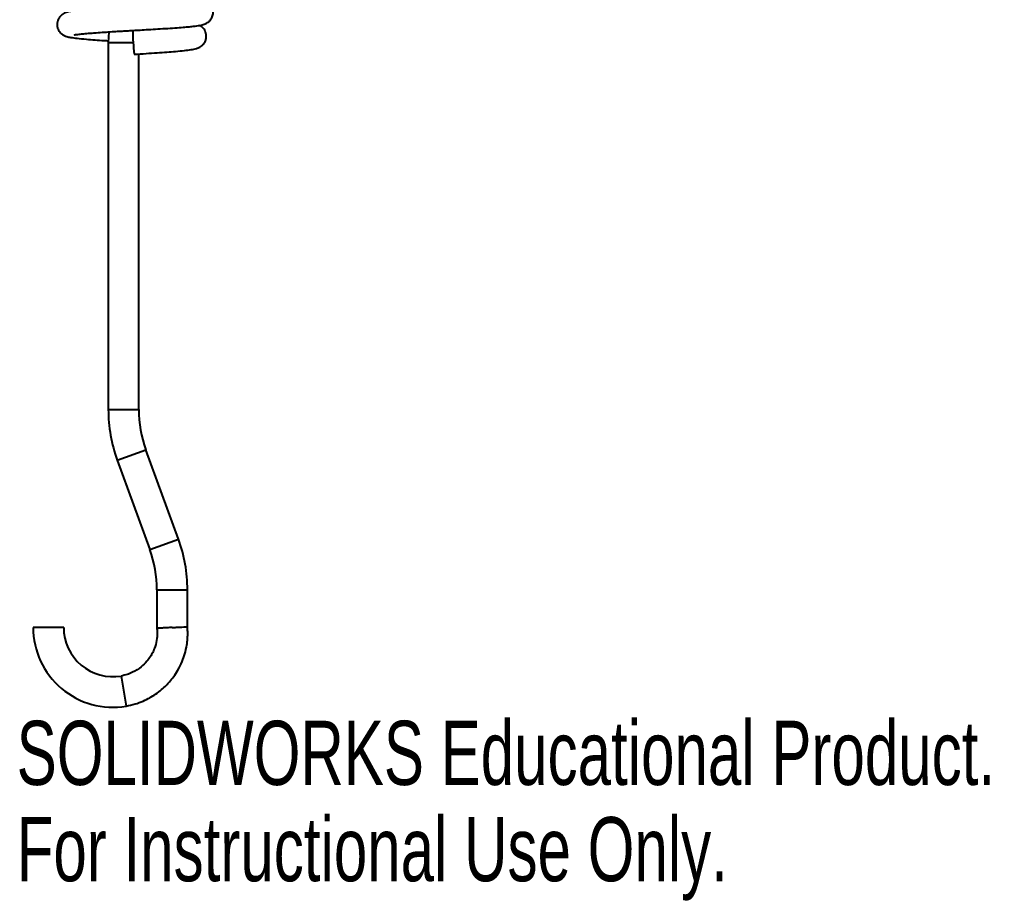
# Model space of a CAD drawing. Header units: centimetres. Extents: x -0.9 to 6.4, y -6.5 to 6.6.
# Drawn here: x -0.86 to 6.45, y -6.46 to 0.17 of the extents above; entities that cross this region are included whole.
import ezdxf

# ---------------------------------------------------------------- set-up
doc = ezdxf.new("R2010")
doc.units = ezdxf.units.CM
doc.styles.add('SLDTEXTSTYLE0', font='TXT', dxfattribs={"width": 0.7})

msp = doc.modelspace()

# ---------------------------------------------------------------- linework, layer by layer
at = {"color": 7, "linetype": 'Continuous', "lineweight": 25}
for p, q in [((-0.1864, 0.0791), (-0.1892, 0)), ((-0.1892, 0), (-0.0016, 0)), ((-0.1892, 0), (-0.1892, -2.7649)), ((0.0408, -2.7649), (0.0408, -0.0873)), ((-0.1892, -2.7649), (0.0408, -2.7649)), ((-0.1219, -3.1463), (0.0942, -3.0676)), ((0.3395, -3.7417), (0.0942, -3.0676)), ((-0.1219, -3.1463), (0.1234, -3.8203)), ((0.1234, -3.8203), (0.3395, -3.7417)), ((0.1768, -4.123), (0.1768, -4.4123)), ((0.1768, -4.123), (0.4068, -4.123)), ((0.4068, -4.4015), (0.4068, -4.123)), ((-0.5252, -4.4067), (-0.7552, -4.4067)), ((-0.0933, -4.7718), (-0.055, -4.9986))]:
    msp.add_line(p, q, dxfattribs=at)
for centre, radius, start, end in [((1.7007, 0.1091), 1.7065, 180.65666, 186.68611), ((0.9258, -2.7649), 1.115, 180, 200), ((0.9258, -2.7649), 0.885, 180, 200), ((-0.7082, -4.123), 1.115, 0, 20), ((-0.7082, -4.123), 0.885, 0, 20), ((-0.1549, -4.4067), 0.6003, 180, 279.57764), ((-0.1549, -4.4067), 0.3703, 180, 279.57764)]:
    msp.add_arc(centre, radius, start, end, dxfattribs=at)
for points, knots in [([(-0.4444, 0.0567), (-0.4445, 0.0567), (-0.4451, 0.0563), (-0.4403, 0.0573), (-0.4291, 0.0589), (-0.4076, 0.0617), (-0.374, 0.0651), (-0.3266, 0.0693), (-0.2687, 0.0736), (-0.2072, 0.0777), (-0.1487, 0.0814), (-0.0964, 0.0845), (-0.0489, 0.0873), (-0.001, 0.09), (0.0531, 0.0932), (0.116, 0.0968), (0.1865, 0.101), (0.2602, 0.1056), (0.3292, 0.1103), (0.3871, 0.1149), (0.4313, 0.1189), (0.4645, 0.1226), (0.4888, 0.126), (0.5121, 0.1299), (0.5373, 0.1369), (0.5584, 0.1479), (0.576, 0.162), (0.5921, 0.1843), (0.6011, 0.2143), (0.5996, 0.2427), (0.59, 0.2703), (0.5729, 0.2924), (0.5559, 0.3046), (0.5491, 0.3076), (0.5477, 0.3083)], [0, 0, 0, 0, 0.004584, 0.025979, 0.053135, 0.086205, 0.125287, 0.170465, 0.218937, 0.262697, 0.30116, 0.334239, 0.361856, 0.389018, 0.421819, 0.460337, 0.504631, 0.554789, 0.607407, 0.655135, 0.697691, 0.735024, 0.767075, 0.79783, 0.834665, 0.856061, 0.876814, 0.896907, 0.917368, 0.936028, 0.951371, 0.975126, 0.995023, 1, 1, 1, 1]), ([(0.0443, 0.2724), (0.0247, 0.2713), (-0.0161, 0.269), (-0.0789, 0.2653), (-0.1434, 0.2615), (-0.2075, 0.2576), (-0.2692, 0.2535), (-0.3272, 0.2492), (-0.3803, 0.2447), (-0.4277, 0.2399), (-0.4674, 0.2344), (-0.4965, 0.2284), (-0.5138, 0.223), (-0.5211, 0.2191), (-0.5233, 0.2171), (-0.5239, 0.2162), (-0.5256, 0.215), (-0.5282, 0.2133), (-0.5309, 0.2116), (-0.534, 0.2096), (-0.5389, 0.2062), (-0.5483, 0.1985), (-0.5594, 0.1864), (-0.57, 0.1663), (-0.575, 0.1434), (-0.5741, 0.1208), (-0.5685, 0.1011), (-0.5575, 0.0803), (-0.5387, 0.0611), (-0.5183, 0.0497), (-0.4982, 0.0425), (-0.4701, 0.0365), (-0.4236, 0.0302), (-0.3624, 0.0243), (-0.2916, 0.0187), (-0.2339, 0.0147), (-0.1974, 0.0124), (-0.1851, 0.0116)], [0, 0, 0, 0, 0.03697, 0.076975, 0.118518, 0.161587, 0.205704, 0.250501, 0.296113, 0.342658, 0.390277, 0.436704, 0.47545, 0.50589, 0.517931, 0.522984, 0.527073, 0.530531, 0.532211, 0.533967, 0.538014, 0.543196, 0.557216, 0.571783, 0.586166, 0.600517, 0.614477, 0.627104, 0.648778, 0.671108, 0.698606, 0.7453, 0.803823, 0.874002, 0.926861, 0.975247, 1, 1, 1, 1]), ([(0.0057, -0.0896), (0.0357, -0.0876), (0.0944, -0.0839), (0.1777, -0.0784), (0.2522, -0.0731), (0.3227, -0.0675), (0.3835, -0.0618), (0.4345, -0.0555), (0.4711, -0.0479), (0.4952, -0.0392), (0.5153, -0.0262), (0.5306, -0.0109), (0.5429, 0.01), (0.5494, 0.0344), (0.5488, 0.0598), (0.5421, 0.082), (0.5326, 0.0984), (0.5233, 0.1095), (0.5145, 0.1174), (0.5053, 0.1242), (0.5008, 0.1263), (0.4978, 0.1277)], [0, 0, 0, 0, 0.097861, 0.191867, 0.281946, 0.368096, 0.476348, 0.574646, 0.663516, 0.724816, 0.754734, 0.785842, 0.817836, 0.849176, 0.87935, 0.90641, 0.928552, 0.946097, 0.959621, 0.972714, 1, 1, 1, 1]), ([(0.1764, -4.4082), (0.1774, -4.4184), (0.1792, -4.437), (0.1789, -4.4639), (0.1759, -4.5015), (0.1661, -4.546), (0.1477, -4.5912), (0.1267, -4.6284), (0.0989, -4.6662), (0.0553, -4.7084), (0.0041, -4.7406), (-0.0478, -4.7621), (-0.0777, -4.7685), (-0.0933, -4.7718)], [0, 0, 0, 0, 0.061067, 0.112481, 0.161337, 0.287611, 0.383769, 0.454091, 0.543637, 0.664418, 0.816459, 0.904322, 1, 1, 1, 1]), ([(-0.055, -4.9986), (-0.0322, -4.9939), (0.0114, -4.9848), (0.0711, -4.9623), (0.1223, -4.937), (0.1691, -4.908), (0.2101, -4.8768), (0.2449, -4.8449), (0.2751, -4.8127), (0.3054, -4.7746), (0.338, -4.7243), (0.3664, -4.6665), (0.3887, -4.6032), (0.4018, -4.545), (0.4082, -4.4888), (0.4098, -4.4429), (0.4073, -4.4135), (0.4063, -4.4015)], [0, 0, 0, 0, 0.084366, 0.160956, 0.229791, 0.290853, 0.360135, 0.415571, 0.461763, 0.519629, 0.591696, 0.67795, 0.752012, 0.834113, 0.893321, 0.956293, 1, 1, 1, 1]), ([(0.2918, -4.4067), (0.2911, -4.4067), (0.2775, -4.4074), (0.2509, -4.4087), (0.2167, -4.4104), (0.1915, -4.4116), (0.1777, -4.4123), (0.1782, -4.4123), (0.1783, -4.4123)], [0, 0, 0, 0, 0.012063, 0.227118, 0.442176, 0.657113, 0.871802, 1, 1, 1, 1]), ([(0.2918, -4.4067), (0.2925, -4.4067), (0.3061, -4.406), (0.3327, -4.4047), (0.3668, -4.4032), (0.392, -4.4021), (0.4058, -4.4015), (0.4054, -4.4015), (0.4052, -4.4015)], [0, 0, 0, 0, 0.012065, 0.227105, 0.44215, 0.657053, 0.871742, 1, 1, 1, 1])]:
    msp.add_open_spline(points, degree=3, knots=knots, dxfattribs=at)

# ---------------------------------------------------------------- texts
at = {"color": 7, "linetype": 'Continuous', "char_height": 0.483362, "attachment_point": 1, "style": 'SLDTEXTSTYLE0'}
for s, insert in [('SOLIDWORKS Educational Product.', (-0.8792, -5.109)), ('For Instructional Use Only.', (-0.8792, -5.834))]:
    msp.add_mtext(s, dxfattribs=dict(at, insert=insert))

doc.saveas('drawing.dxf')
